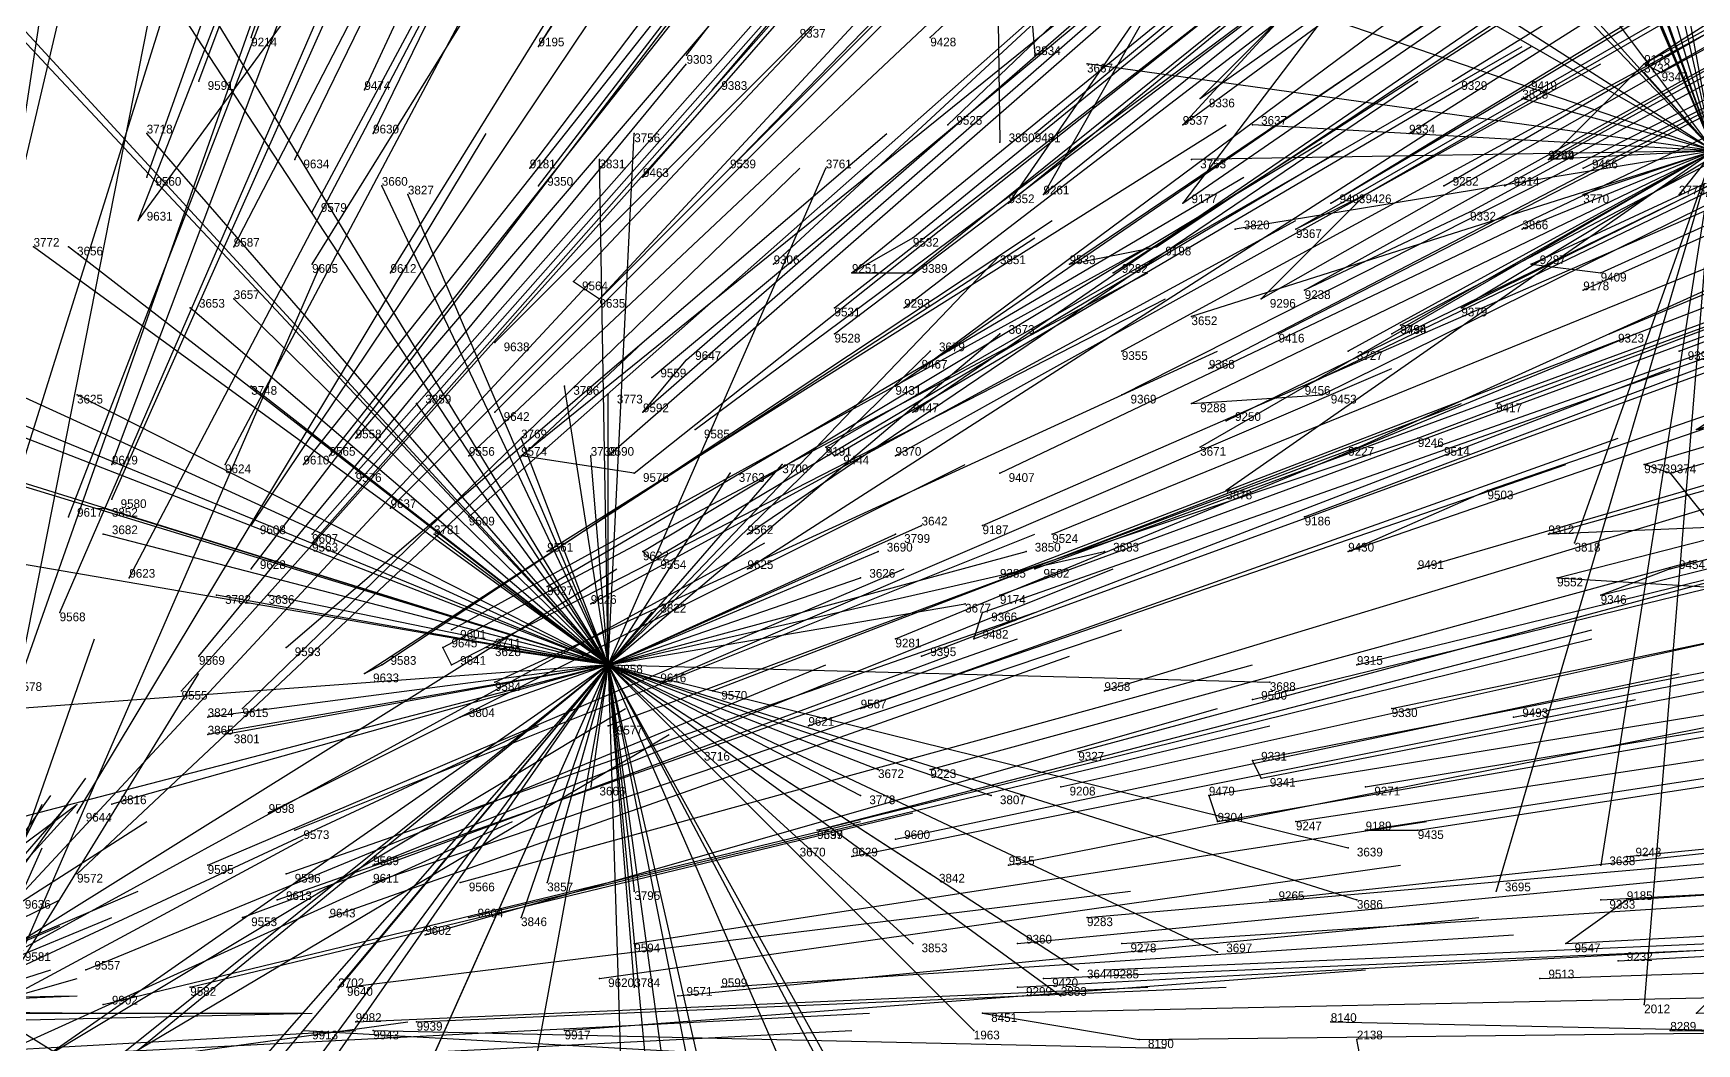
# Model space of a CAD drawing. Extents: x -0.5 to 0.59, y -0.5 to 0.59.
# Drawn here: x 0.017 to 0.208, y -0.0005 to 0.1155 of the extents above; entities that cross this region are included whole.
import ezdxf

# ---------------------------------------------------------------- set-up
doc = ezdxf.new("R2010")
doc.units = 0
for name, color, linetype in [('Facilities', 3, 'CONTINUOUS'), ('Facilities_lines', 3, 'CONTINUOUS'), ('Normals', 1, 'CONTINUOUS'), ('Source_points', 5, 'CONTINUOUS'), ('Text', 3, 'CONTINUOUS')]:
    doc.layers.add(name, color=color, linetype=linetype)

msp = doc.modelspace()

# ---------------------------------------------------------------- linework, layer by layer
at = {"layer": 'Facilities', "color": 3}
for p in [(0.042, 0.115, -0.305), (0.12, 0.115, -0.415), (0.075, 0.114, -0.342), (0.092, 0.113, -0.363), (0.202, 0.112, -0.578), (0.036, 0.11, -0.289), (0.055, 0.109, -0.306), (0.095, 0.109, -0.363), (0.18, 0.11, -0.528), (0.056, 0.104, -0.296), (0.122, 0.105, -0.404), (0.132, 0.104, -0.419), (0.175, 0.104, -0.509), (0.047, 0.101, -0.278), (0.074, 0.1, -0.311), (0.097, 0.1, -0.348), (0.195, 0.1, -0.549), (0.03, 0.099, -0.259), (0.075, 0.098, -0.309), (0.087, 0.099, -0.33), (0.179, 0.098, -0.51), (0.186, 0.098, -0.526), (0.166, 0.096, -0.48), (0.17, 0.097, -0.488), (0.029, 0.094, -0.246), (0.049, 0.095, -0.268), (0.182, 0.095, -0.512), (0.04, 0.091, -0.249), (0.049, 0.089, -0.253), (0.058, 0.088, -0.264), (0.102, 0.089, -0.338), (0.111, 0.088, -0.354), (0.136, 0.089, -0.406), (0.141, 0.088, -0.417), (0.189, 0.089, -0.523), (0.079, 0.087, -0.294), (0.195, 0.086, -0.533), (0.109, 0.084, -0.343), (0.117, 0.084, -0.36), (0.181, 0.084, -0.498), (0.109, 0.081, -0.338), (0.16, 0.081, -0.448), (0.174, 0.082, -0.48), (0.198, 0.081, -0.535), (0.07, 0.08, -0.265), (0.142, 0.079, -0.405), (0.206, 0.079, -0.552), (0.119, 0.077, -0.354), (0.152, 0.077, -0.426), (0.088, 0.076, -0.291), (0.116, 0.075, -0.344), (0.163, 0.075, -0.447), (0.142, 0.074, -0.4), (0.15, 0.073, -0.417), (0.185, 0.073, -0.497), (0.07, 0.072, -0.251), (0.087, 0.072, -0.282), (0.118, 0.072, -0.346), (0.154, 0.071, -0.424), (0.054, 0.069, -0.22), (0.093, 0.07, -0.291), (0.208, 0.07, -0.55), (0.051, 0.067, -0.21), (0.067, 0.067, -0.237), (0.083, 0.067, -0.266), (0.109, 0.067, -0.32), (0.116, 0.067, -0.334), (0.167, 0.067, -0.451), (0.178, 0.068, -0.477), (0.026, 0.066, -0.177), (0.039, 0.066, -0.19), (0.048, 0.066, -0.204), (0.054, 0.065, -0.211), (0.086, 0.065, -0.27), (0.128, 0.065, -0.359), (0.205, 0.065, -0.537), (0.026, 0.062, -0.168), (0.021, 0.06, -0.16), (0.058, 0.061, -0.21), (0.067, 0.06, -0.224), (0.163, 0.06, -0.433), (0.042, 0.059, -0.181), (0.049, 0.058, -0.189), (0.099, 0.058, -0.286), (0.126, 0.059, -0.346), (0.134, 0.058, -0.364), (0.049, 0.057, -0.186), (0.076, 0.056, -0.236), (0.168, 0.056, -0.442), (0.042, 0.054, -0.172), (0.088, 0.055, -0.26), (0.099, 0.054, -0.282), (0.132, 0.054, -0.356), (0.176, 0.054, -0.461), (0.205, 0.054, -0.531), (0.028, 0.053, -0.15), (0.076, 0.052, -0.23), (0.128, 0.053, -0.346), (0.192, 0.053, -0.498), (0.081, 0.05, -0.238), (0.128, 0.051, -0.343), (0.02, 0.049, -0.132), (0.065, 0.047, -0.2), (0.116, 0.046, -0.311), (0.125, 0.046, -0.334), (0.036, 0.044, -0.141), (0.046, 0.045, -0.161), (0.119, 0.044, -0.318), (0.065, 0.043, -0.196), (0.083, 0.043, -1.25), (0.169, 0.043, -0.436), (0.055, 0.042, -0.173), (0.07, 0.041, -0.202), (0.089, 0.041, -0.245), (0.034, 0.04, -0.13), (0.095, 0.04, -0.258), (0.14, 0.04, -0.363), (0.157, 0.039, -0.405), (0.041, 0.038, -0.139), (0.112, 0.038, -0.295), (0.173, 0.038, -0.443), (0.187, 0.037, -0.477), (0.083, 0.036, -0.226), (0.106, 0.036, -0.28), (0.137, 0.033, -0.351), (0.12, 0.031, -0.309), (0.135, 0.029, -0.345), (0.158, 0.03, -0.403), (0.17, 0.029, -0.431), (0.152, 0.028, -0.386), (0.022, 0.026, -0.085), (0.044, 0.026, -0.127), (0.162, 0.025, -0.408), (0.047, 0.024, -0.132), (0.107, 0.024, -0.273), (0.107, 0.024, -0.274), (0.116, 0.023, -0.296), (0.17, 0.024, -0.428), (0.037, 0.02, -0.105), (0.056, 0.02, -0.148), (0.111, 0.021, -0.282), (0.129, 0.02, -0.326), (0.2, 0.021, -0.503), (0.022, 0.019, -0.072), (0.046, 0.019, -0.125), (0.056, 0.018, -0.146), (0.066, 0.018, -0.171), (0.045, 0.016, -0.12), (0.159, 0.016, -0.4), (0.197, 0.016, -0.495), (0.041, 0.014, -0.109), (0.051, 0.014, -0.131), (0.067, 0.014, -0.172), (0.138, 0.014, -0.347), (0.062, 0.012, -0.158), (0.086, 0.011, -0.217), (0.13, 0.011, -0.326), (0.142, 0.011, -0.357), (0.193, 0.011, -0.483), (0.023, 0.008, -0.061), (0.14, 0.008, -0.351), (0.199, 0.009, -0.499), (0.035, 0.006, -0.088), (0.053, 0.006, -0.133), (0.082, 0.007, -0.206), (0.096, 0.006, -0.239), (0.13, 0.006, -0.326), (0.133, 0.007, -0.334), (0.19, 0.007, -0.476), (0.025, 0.004, -0.064), (0.091, 0.005, -0.228), (0.054, 0.002, -0.134), (0.061, 0.002, -0.152), (0.126, 0.003, -0.316), (0.166, 0.002, -0.414), (0.208, 0.003, -0.521), (0.048, 0.001, -0.121), (0.056, 0.001, -0.139), (0.078, 0.001, -0.194), (0.205, 0.001, -0.512)]:
    msp.add_point(p, dxfattribs=at)
at = {"layer": 'Facilities_lines', "color": 3}
for p, q in [((0.127, 0.176, -1.25), (0.132, 0.113, -1.25)), ((0.127, 0.176, -1.25), (0.128, 0.103, -1.25)), ((0.21, 0.102, -1.25), (0.189, 0.161, -1.25)), ((0.21, 0.102, -1.25), (0.195, 0.153, -1.25)), ((0.21, 0.102, -1.25), (0.192, 0.151, -1.25)), ((0.21, 0.102, -1.25), (0.199, 0.15, -1.25)), ((0.21, 0.102, -1.25), (0.166, 0.148, -1.25)), ((0.21, 0.102, -1.25), (0.173, 0.143, -1.25)), ((0.21, 0.102, -1.25), (0.18, 0.142, -1.25)), ((0.21, 0.102, -1.25), (0.193, 0.143, -1.25)), ((0.075, 0.114, -0.342), (0.092, 0.141, -0.421)), ((0.21, 0.102, -1.25), (0.194, 0.14, -1.25)), ((0.21, 0.102, -1.25), (0.195, 0.137, -1.25)), ((0.202, 0.112, -0.578), (0.241, 0.137, -0.692)), ((0.083, 0.043, -1.25), (0.027, 0.135, -1.25)), ((0.083, 0.043, -1.25), (0.024, 0.133, -1.25)), ((0.149, 0.125, -0.485), (0.129, 0.096, -0.402)), ((0.149, 0.125, -0.485), (0.133, 0.097, -0.411)), ((0.21, 0.102, -1.25), (0.17, 0.125, -1.25)), ((0.029, 0.094, -0.246), (0.051, 0.124, -0.337)), ((0.21, 0.102, -1.25), (0.146, 0.124, -1.25)), ((0.21, 0.102, -1.25), (0.206, 0.124, -1.25)), ((0.083, 0.043, -1.25), (0.009, 0.122, -1.25)), ((0.168, 0.121, -0.519), (0.149, 0.096, -0.444)), ((0.083, 0.043, -1.25), (0.013, 0.119, -1.25)), ((0.161, 0.118, -0.499), (0.149, 0.105, -0.456)), ((0.161, 0.118, -0.499), (0.151, 0.108, -0.465)), ((0.21, 0.102, -1.25), (0.185, 0.118, -1.25)), ((0.21, 0.102, -1.25), (0.138, 0.112, -1.25)), ((0.202, 0.112, -0.578), (0.191, 0.101, -0.54)), ((0.202, 0.112, -0.578), (0.204, 0.111, -0.58)), ((0.21, 0.102, -1.25), (0.202, 0.111, -1.25)), ((0.166, 0.096, -0.48), (0.188, 0.109, -0.544)), ((0.21, 0.102, -1.25), (0.188, 0.108, -1.25)), ((0.083, 0.043, -1.25), (0.03, 0.104, -1.25)), ((0.083, 0.043, -1.25), (0.086, 0.104, -1.25)), ((0.21, 0.102, -1.25), (0.157, 0.105, -1.25)), ((0.181, 0.084, -0.498), (0.216, 0.105, -0.602)), ((0.21, 0.102, -1.25), (0.15, 0.083, -1.25)), ((0.21, 0.102, -1.25), (0.15, 0.101, -1.25)), ((0.21, 0.102, -1.25), (0.151, 0.068, -1.25)), ((0.21, 0.102, -1.25), (0.154, 0.063, -1.25)), ((0.21, 0.102, -1.25), (0.155, 0.093, -1.25)), ((0.21, 0.102, -1.25), (0.168, 0.079, -1.25)), ((0.21, 0.102, -1.25), (0.173, 0.081, -1.25)), ((0.21, 0.102, -1.25), (0.185, 0.017, -1.25)), ((0.21, 0.102, -1.25), (0.188, 0.093, -1.25)), ((0.21, 0.102, -1.25), (0.191, 0.101, -1.25)), ((0.21, 0.102, -1.25), (0.194, 0.057, -1.25)), ((0.21, 0.102, -1.25), (0.195, 0.097, -1.25)), ((0.21, 0.102, -1.25), (0.197, 0.02, -1.25)), ((0.21, 0.102, -1.25), (0.202, 0.004, -1.25)), ((0.21, 0.102, -1.25), (0.206, 0.097, -1.25)), ((0.083, 0.043, -1.25), (0.082, 0.101, -1.25)), ((0.083, 0.043, -1.25), (0.108, 0.1, -1.25)), ((0.083, 0.043, -1.25), (0.057, 0.098, -1.25)), ((0.083, 0.043, -1.25), (0.06, 0.097, -1.25)), ((0.17, 0.097, -0.488), (0.158, 0.085, -0.449)), ((0.17, 0.097, -0.488), (0.162, 0.093, -0.466)), ((0.182, 0.095, -0.512), (0.163, 0.086, -0.461)), ((0.111, 0.088, -0.354), (0.118, 0.092, -0.373)), ((0.083, 0.043, -1.25), (0.017, 0.091, -1.25)), ((0.083, 0.043, -1.25), (0.021, 0.091, -1.25)), ((0.083, 0.043, -1.25), (0.128, 0.09, -1.25)), ((0.136, 0.089, -0.406), (0.146, 0.091, -0.43)), ((0.111, 0.088, -0.354), (0.118, 0.088, -0.369)), ((0.189, 0.089, -0.523), (0.197, 0.088, -0.539)), ((0.083, 0.043, -1.25), (-0.011, 0.086, -1.25)), ((0.079, 0.087, -0.294), (0.082, 0.085, -0.294)), ((0.083, 0.043, -1.25), (0.04, 0.085, -1.25)), ((0.083, 0.043, -1.25), (0.035, 0.084, -1.25)), ((0.083, 0.043, -1.25), (0.128, 0.081, -1.25)), ((0.083, 0.043, -1.25), (0.12, 0.079, -1.25)), ((0.083, 0.043, -1.25), (-0.007, 0.078, -1.25)), ((0.083, 0.043, -1.25), (0, 0.077, -1.25)), ((0.087, 0.072, -0.282), (0.092, 0.078, -0.302)), ((0.083, 0.043, -1.25), (0.042, 0.075, -1.25)), ((0.083, 0.043, -1.25), (0.078, 0.075, -1.25)), ((0.208, 0.07, -0.55), (0.257, 0.076, -0.671)), ((0.083, 0.043, -1.25), (0.022, 0.074, -1.25)), ((0.083, 0.043, -1.25), (0.061, 0.073, -1.25)), ((0.083, 0.043, -1.25), (0.083, 0.074, -1.25)), ((0.15, 0.073, -0.417), (0.165, 0.074, -0.453)), ((0.208, 0.07, -0.55), (0.214, 0.074, -0.567)), ((0.083, 0.043, -1.25), (-0.007, 0.071, -1.25)), ((0.083, 0.043, -1.25), (0.073, 0.069, -1.25)), ((0.128, 0.053, -0.346), (0.176, 0.069, -0.472)), ((0.083, 0.043, -1.25), (0.001, 0.068, -1.25)), ((0.086, 0.065, -0.27), (0.073, 0.067, -0.248)), ((0.083, 0.043, -1.25), (0.081, 0.067, -1.25)), ((0.109, 0.067, -0.32), (0.108, 0.068, -0.318)), ((0.083, 0.043, -1.25), (0.103, 0.066, -1.25)), ((0.083, 0.043, -1.25), (0.097, 0.065, -1.25)), ((0.205, 0.065, -0.537), (0.202, 0.066, -0.531)), ((0.205, 0.065, -0.537), (0.209, 0.06, -0.545)), ((0.168, 0.056, -0.442), (0.184, 0.063, -0.485)), ((0.083, 0.043, -1.25), (0.025, 0.061, -1.25)), ((0.083, 0.043, -1.25), (0.025, 0.058, -1.25)), ((0.083, 0.043, -1.25), (0.063, 0.058, -1.25)), ((0.083, 0.043, -1.25), (0.119, 0.059, -1.25)), ((0.083, 0.043, -1.25), (0.116, 0.058, -1.25)), ((0.215, 0.059, -0.557), (0.191, 0.058, -0.498)), ((0.083, 0.043, -1.25), (0.114, 0.056, -1.25)), ((0.083, 0.043, -1.25), (0.131, 0.056, -1.25)), ((0.083, 0.043, -1.25), (0.14, 0.056, -1.25)), ((0.088, 0.055, -0.26), (0.087, 0.056, -0.258)), ((0.083, 0.043, -1.25), (0.013, 0.055, -1.25)), ((0.205, 0.054, -0.531), (0.197, 0.051, -0.507)), ((0.083, 0.043, -1.25), (0.112, 0.053, -1.25)), ((0.192, 0.053, -0.498), (0.225, 0.051, -0.577)), ((0.083, 0.043, -1.25), (0.038, 0.051, -1.25)), ((0.083, 0.043, -1.25), (0.044, 0.051, -1.25)), ((0.083, 0.043, -1.25), (0.124, 0.05, -1.25)), ((0.083, 0.043, -1.25), (0.088, 0.049, -1.25)), ((0.125, 0.046, -0.334), (0.126, 0.049, -0.338)), ((0.065, 0.043, -0.196), (0.064, 0.045, -0.196)), ((0.083, 0.043, -1.25), (0.069, 0.045, -1.25)), ((0.083, 0.043, -1.25), (0.07, 0.045, -1.25)), ((0.083, 0.043, -1.25), (0.002, 0.037, -1.25)), ((0.083, 0.043, -1.25), (0.004, -0.012, -1.25)), ((0.083, 0.043, -1.25), (0.006, 0.023, -1.25)), ((0.083, 0.043, -1.25), (0.011, -0.039, -1.25)), ((0.083, 0.043, -1.25), (0.011, -0.016, -1.25)), ((0.083, 0.043, -1.25), (0.013, -0.013, -1.25)), ((0.083, 0.043, -1.25), (0.021, -0.041, -1.25)), ((0.083, 0.043, -1.25), (0.022, -0.03, -1.25)), ((0.083, 0.043, -1.25), (0.026, 0.027, -1.25)), ((0.083, 0.043, -1.25), (0.037, -0.023, -1.25)), ((0.083, 0.043, -1.25), (0.037, 0.037, -1.25)), ((0.083, 0.043, -1.25), (0.037, 0.035, -1.25)), ((0.083, 0.043, -1.25), (0.039, 0.035, -1.25)), ((0.083, 0.043, -1.25), (0.052, 0.006, -1.25)), ((0.083, 0.043, -1.25), (0.053, -0.024, -1.25)), ((0.055, 0.042, -0.173), (0.057, 0.043, -0.179)), ((0.083, 0.043, -1.25), (0.062, -0.004, -1.25)), ((0.083, 0.043, -1.25), (0.066, 0.037, -1.25)), ((0.083, 0.043, -1.25), (0.07, -0.028, -1.25)), ((0.083, 0.043, -1.25), (0.073, 0.014, -1.25)), ((0.083, 0.043, -1.25), (0.076, 0.018, -1.25)), ((0.083, 0.043, -1.25), (0.081, 0.029, -1.25)), ((0.083, 0.043, -1.25), (0.101, -0.036, -1.25)), ((0.083, 0.043, -1.25), (0.113, -0.026, -1.25)), ((0.083, 0.043, -1.25), (0.118, -0.02, -1.25)), ((0.083, 0.043, -1.25), (0.093, -0.03, -1.25)), ((0.083, 0.043, -1.25), (0.085, -0.02, -1.25)), ((0.083, 0.043, -1.25), (0.092, -0.053, -1.25)), ((0.083, 0.043, -1.25), (0.125, 0.001, -1.25)), ((0.083, 0.043, -1.25), (0.109, -0.006, -1.25)), ((0.083, 0.043, -1.25), (0.093, -0.007, -1.25)), ((0.083, 0.043, -1.25), (0.105, 0.021, -1.25)), ((0.083, 0.043, -1.25), (0.114, 0.031, -1.25)), ((0.083, 0.043, -1.25), (0.093, 0.033, -1.25)), ((0.083, 0.043, -1.25), (0.112, 0.028, -1.25)), ((0.083, 0.043, -1.25), (0.086, 0.006, -1.25)), ((0.083, 0.043, -1.25), (0.086, 0.017, -1.25)), ((0.083, 0.043, -1.25), (0.137, 0.008, -1.25)), ((0.083, 0.043, -1.25), (0.127, 0.028, -1.25)), ((0.083, 0.043, -1.25), (0.12, 0.019, -1.25)), ((0.083, 0.043, -1.25), (0.118, 0.011, -1.25)), ((0.083, 0.043, -1.25), (0.169, 0.016, -1.25)), ((0.083, 0.043, -1.25), (0.153, 0.01, -1.25)), ((0.083, 0.043, -1.25), (0.168, 0.022, -1.25)), ((0.083, 0.043, -1.25), (0.159, 0.041, -1.25)), ((0.083, 0.043, -1.25), (0.135, 0.005, -1.25)), ((0.158, 0.03, -0.403), (0.157, 0.032, -0.401)), ((0.152, 0.028, -0.386), (0.153, 0.025, -0.388)), ((0.17, 0.024, -0.428), (0.176, 0.024, -0.443)), ((0.193, 0.011, -0.483), (0.2, 0.016, -0.5)), ((0.208, 0.003, -0.521), (0.21, 0.005, -0.526)), ((0.126, 0.003, -0.316), (0.144, 0, -0.36)), ((0.184, -0.079, -1.25), (0.169, 0, -1.25))]:
    msp.add_line(p, q, dxfattribs=at)
at = {"layer": 'Normals', "color": 1}
for p, q in [((0.042, 0.115, -0.305), (0.071, 0.201, -0.265)), ((0.036, 0.11, -0.289), (0.068, 0.196, -0.249)), ((0.055, 0.109, -0.306), (0.094, 0.193, -0.267)), ((0.075, 0.114, -0.342), (0.126, 0.192, -0.305)), ((0.03, 0.099, -0.259), (0.061, 0.186, -0.219)), ((0.056, 0.104, -0.296), (0.096, 0.186, -0.256)), ((0.092, 0.113, -0.363), (0.148, 0.186, -0.325)), ((0.047, 0.101, -0.278), (0.087, 0.183, -0.238)), ((0.029, 0.094, -0.246), (0.063, 0.181, -0.21)), ((0.095, 0.109, -0.363), (0.155, 0.18, -0.324)), ((0.12, 0.115, -0.415), (0.187, 0.178, -0.376)), ((0.013, 0.088, -0.223), (0.034, 0.177, -0.182)), ((0.049, 0.095, -0.268), (0.093, 0.177, -0.231)), ((0.04, 0.091, -0.249), (0.083, 0.174, -0.212)), ((0.074, 0.1, -0.311), (0.13, 0.174, -0.274)), ((0.075, 0.098, -0.309), (0.132, 0.172, -0.273)), ((0.087, 0.099, -0.33), (0.148, 0.169, -0.292)), ((0.122, 0.105, -0.404), (0.189, 0.169, -0.366)), ((0.049, 0.089, -0.253), (0.098, 0.168, -0.217)), ((0.058, 0.088, -0.264), (0.107, 0.167, -0.226)), ((0.011, 0.073, -0.184), (0.025, 0.165, -0.148)), ((0.097, 0.1, -0.348), (0.161, 0.166, -0.309)), ((0.132, 0.104, -0.419), (0.203, 0.163, -0.382)), ((0.151, 0.108, -0.465), (0.227, 0.162, -0.427)), ((0.149, 0.105, -0.456), (0.224, 0.16, -0.419)), ((0.18, 0.11, -0.528), (0.259, 0.159, -0.491)), ((0.188, 0.109, -0.544), (0.268, 0.157, -0.508)), ((0.202, 0.112, -0.578), (0.283, 0.157, -0.54)), ((0.079, 0.087, -0.294), (0.143, 0.155, -0.258)), ((0.129, 0.096, -0.402), (0.201, 0.155, -0.365)), ((0.133, 0.097, -0.411), (0.205, 0.155, -0.374)), ((0.204, 0.111, -0.58), (0.285, 0.155, -0.542)), ((0.082, 0.085, -0.294), (0.145, 0.153, -0.258)), ((0.175, 0.104, -0.509), (0.254, 0.154, -0.474)), ((0.026, 0.066, -0.177), (0.058, 0.151, -0.136)), ((0.102, 0.089, -0.338), (0.17, 0.152, -0.301)), ((0.118, 0.092, -0.373), (0.189, 0.15, -0.334)), ((0.149, 0.096, -0.444), (0.226, 0.149, -0.408)), ((0.039, 0.066, -0.19), (0.082, 0.147, -0.151)), ((0.07, 0.08, -0.265), (0.136, 0.146, -0.229)), ((0.111, 0.088, -0.354), (0.182, 0.146, -0.315)), ((0.118, 0.088, -0.369), (0.19, 0.146, -0.33)), ((0.191, 0.101, -0.54), (0.272, 0.147, -0.503)), ((0.021, 0.06, -0.16), (0.054, 0.145, -0.118)), ((0.026, 0.062, -0.168), (0.063, 0.145, -0.126)), ((0.166, 0.096, -0.48), (0.245, 0.144, -0.442)), ((0.179, 0.098, -0.51), (0.26, 0.145, -0.474)), ((0.146, 0.091, -0.43), (0.223, 0.142, -0.393)), ((0.17, 0.097, -0.488), (0.25, 0.143, -0.451)), ((0.186, 0.098, -0.526), (0.268, 0.143, -0.49)), ((0.195, 0.1, -0.549), (0.279, 0.142, -0.513)), ((0.109, 0.084, -0.343), (0.182, 0.141, -0.307)), ((0.117, 0.084, -0.36), (0.19, 0.14, -0.321)), ((0.136, 0.089, -0.406), (0.213, 0.141, -0.368)), ((0.048, 0.066, -0.204), (0.105, 0.138, -0.165)), ((0.051, 0.067, -0.21), (0.108, 0.139, -0.171)), ((0.054, 0.069, -0.22), (0.114, 0.139, -0.181)), ((0.07, 0.072, -0.251), (0.136, 0.138, -0.215)), ((0.092, 0.078, -0.302), (0.162, 0.139, -0.265)), ((0.141, 0.088, -0.417), (0.22, 0.139, -0.38)), ((0.162, 0.093, -0.466), (0.242, 0.139, -0.428)), ((0.182, 0.095, -0.512), (0.263, 0.139, -0.475)), ((0.011, 0.051, -0.131), (0.038, 0.137, -0.087)), ((0.109, 0.081, -0.338), (0.183, 0.137, -0.303)), ((0.042, 0.059, -0.181), (0.093, 0.135, -0.142)), ((0.054, 0.065, -0.211), (0.115, 0.134, -0.172)), ((0.088, 0.076, -0.291), (0.159, 0.135, -0.253)), ((0.02, 0.049, -0.132), (0.056, 0.132, -0.089)), ((0.087, 0.072, -0.282), (0.157, 0.133, -0.245)), ((0.119, 0.077, -0.354), (0.193, 0.132, -0.315)), ((0.028, 0.053, -0.15), (0.069, 0.131, -0.103)), ((0.067, 0.067, -0.237), (0.134, 0.13, -0.199)), ((0.158, 0.085, -0.449), (0.239, 0.131, -0.412)), ((0.163, 0.086, -0.461), (0.244, 0.131, -0.424)), ((0.083, 0.067, -0.266), (0.154, 0.129, -0.232)), ((0.015, 0.04, -0.107), (0.046, 0.128, -0.071)), ((0.049, 0.058, -0.189), (0.11, 0.127, -0.151)), ((0.116, 0.075, -0.344), (0.192, 0.127, -0.308)), ((0.189, 0.089, -0.523), (0.273, 0.128, -0.486)), ((0.042, 0.054, -0.172), (0.097, 0.126, -0.129)), ((0.049, 0.057, -0.186), (0.11, 0.126, -0.149)), ((0.058, 0.061, -0.21), (0.123, 0.126, -0.171)), ((0.073, 0.067, -0.248), (0.146, 0.126, -0.212)), ((0.093, 0.07, -0.291), (0.167, 0.125, -0.253)), ((0.174, 0.082, -0.48), (0.256, 0.125, -0.443)), ((0.181, 0.084, -0.498), (0.264, 0.125, -0.461)), ((0.197, 0.088, -0.539), (0.281, 0.126, -0.502)), ((0.086, 0.065, -0.27), (0.159, 0.123, -0.233)), ((0.118, 0.072, -0.346), (0.194, 0.124, -0.308)), ((0.142, 0.079, -0.405), (0.223, 0.123, -0.368)), ((0.16, 0.081, -0.448), (0.242, 0.123, -0.41)), ((0.195, 0.086, -0.533), (0.28, 0.124, -0.496)), ((0.013, 0.03, -0.083), (0.031, 0.121, -0.043)), ((0.067, 0.06, -0.224), (0.136, 0.121, -0.186)), ((0.152, 0.077, -0.426), (0.233, 0.119, -0.386)), ((0.198, 0.081, -0.535), (0.284, 0.117, -0.498)), ((0.142, 0.074, -0.4), (0.225, 0.116, -0.364)), ((0.163, 0.075, -0.447), (0.246, 0.115, -0.408)), ((0.165, 0.074, -0.453), (0.248, 0.115, -0.414)), ((0.108, 0.068, -0.318), (0.188, 0.114, -0.28)), ((0.109, 0.067, -0.32), (0.189, 0.114, -0.282)), ((0.132, 0.113, -1.25), (0.132, 0.113, -1.15)), ((0.15, 0.073, -0.417), (0.233, 0.113, -0.379)), ((0.036, 0.044, -0.141), (0.092, 0.112, -0.095)), ((0.116, 0.067, -0.334), (0.197, 0.112, -0.297)), ((0.138, 0.112, -1.25), (0.138, 0.112, -1.15)), ((0.154, 0.071, -0.424), (0.236, 0.111, -0.384)), ((0.202, 0.111, -1.25), (0.202, 0.111, -1.15)), ((0.206, 0.079, -0.552), (0.293, 0.112, -0.515)), ((0.099, 0.058, -0.286), (0.176, 0.11, -0.249)), ((0.034, 0.04, -0.13), (0.094, 0.107, -0.087)), ((0.188, 0.108, -1.25), (0.188, 0.108, -1.15)), ((0.022, 0.026, -0.085), (0.069, 0.104, -0.044)), ((0.03, 0.104, -1.25), (0.03, 0.104, -1.15)), ((0.046, 0.045, -0.161), (0.115, 0.104, -0.119)), ((0.076, 0.056, -0.236), (0.154, 0.105, -0.198)), ((0.086, 0.104, -1.25), (0.086, 0.104, -1.15)), ((0.099, 0.054, -0.282), (0.177, 0.104, -0.245)), ((0.128, 0.065, -0.359), (0.212, 0.105, -0.322)), ((0.157, 0.105, -1.25), (0.157, 0.105, -1.15)), ((0.167, 0.067, -0.451), (0.251, 0.105, -0.412)), ((0.185, 0.073, -0.497), (0.272, 0.105, -0.459)), ((0.087, 0.056, -0.258), (0.165, 0.103, -0.218)), ((0.088, 0.055, -0.26), (0.167, 0.102, -0.22)), ((0.128, 0.103, -1.25), (0.128, 0.103, -1.15)), ((0.176, 0.069, -0.472), (0.263, 0.102, -0.435)), ((0.041, 0.038, -0.139), (0.105, 0.1, -0.094)), ((0.082, 0.101, -1.25), (0.082, 0.101, -1.15)), ((0.108, 0.1, -1.25), (0.108, 0.1, -1.15)), ((0.15, 0.101, -1.25), (0.15, 0.101, -1.15)), ((0.191, 0.101, -1.25), (0.191, 0.101, -1.15)), ((0.057, 0.098, -1.25), (0.057, 0.098, -1.15)), ((0.076, 0.052, -0.23), (0.156, 0.099, -0.192)), ((0.178, 0.068, -0.477), (0.266, 0.099, -0.44)), ((0.208, 0.07, -0.55), (0.297, 0.099, -0.512)), ((0.06, 0.097, -1.25), (0.06, 0.097, -1.15)), ((0.126, 0.059, -0.346), (0.211, 0.096, -0.31)), ((0.195, 0.097, -1.25), (0.195, 0.097, -1.15)), ((0.206, 0.097, -1.25), (0.206, 0.097, -1.15)), ((0.057, 0.043, -0.179), (0.134, 0.094, -0.14)), ((0.081, 0.05, -0.238), (0.162, 0.094, -0.199)), ((0.055, 0.042, -0.173), (0.132, 0.092, -0.134)), ((0.134, 0.058, -0.364), (0.22, 0.093, -0.328)), ((0.155, 0.093, -1.25), (0.155, 0.093, -1.15)), ((0.163, 0.06, -0.433), (0.248, 0.092, -0.393)), ((0.184, 0.063, -0.485), (0.271, 0.093, -0.448)), ((0.188, 0.093, -1.25), (0.188, 0.093, -1.15)), ((0.202, 0.066, -0.531), (0.29, 0.092, -0.493)), ((0.017, 0.091, -1.25), (0.017, 0.091, -1.15)), ((0.021, 0.091, -1.25), (0.021, 0.091, -1.15)), ((0.065, 0.047, -0.2), (0.145, 0.091, -0.16)), ((0.128, 0.09, -1.25), (0.128, 0.09, -1.15)), ((0.205, 0.065, -0.537), (0.294, 0.091, -0.5)), ((0.01, -0.003, -0.025), (0.05, 0.089, -0.022)), ((0.064, 0.045, -0.196), (0.145, 0.088, -0.156)), ((0.015, 0.016, -0.056), (0.081, 0.087, -0.029)), ((0.128, 0.053, -0.346), (0.214, 0.086, -0.309)), ((0.132, 0.054, -0.356), (0.219, 0.086, -0.319)), ((0.168, 0.056, -0.442), (0.255, 0.086, -0.404)), ((0.04, 0.085, -1.25), (0.04, 0.085, -1.15)), ((0.065, 0.043, -0.196), (0.147, 0.085, -0.156)), ((0.035, 0.084, -1.25), (0.035, 0.084, -1.15)), ((0.128, 0.051, -0.343), (0.215, 0.083, -0.306)), ((0.15, 0.083, -1.25), (0.15, 0.083, -1.15)), ((0.191, 0.058, -0.498), (0.28, 0.083, -0.461)), ((0.116, 0.046, -0.311), (0.201, 0.081, -0.273)), ((0.128, 0.081, -1.25), (0.128, 0.081, -1.15)), ((0.173, 0.081, -1.25), (0.173, 0.081, -1.15)), ((0.022, 0.019, -0.072), (0.087, 0.08, -0.027)), ((0.07, 0.041, -0.202), (0.153, 0.079, -0.162)), ((0.12, 0.079, -1.25), (0.12, 0.079, -1.15)), ((0.126, 0.049, -0.338), (0.214, 0.08, -0.302)), ((0.168, 0.079, -1.25), (0.168, 0.079, -1.15)), ((0.176, 0.054, -0.461), (0.265, 0.08, -0.424)), ((0.089, 0.041, -0.245), (0.173, 0.077, -0.204)), ((0.119, 0.044, -0.318), (0.205, 0.077, -0.279)), ((0.125, 0.046, -0.334), (0.213, 0.078, -0.299)), ((0.205, 0.054, -0.531), (0.295, 0.078, -0.493)), ((0.042, 0.075, -1.25), (0.042, 0.075, -1.15)), ((0.078, 0.075, -1.25), (0.078, 0.075, -1.15)), ((0.192, 0.053, -0.498), (0.282, 0.076, -0.46)), ((0.022, 0.074, -1.25), (0.022, 0.074, -1.15)), ((0.061, 0.073, -1.25), (0.061, 0.073, -1.15)), ((0.083, 0.074, -1.25), (0.083, 0.074, -1.15)), ((0.095, 0.04, -0.258), (0.181, 0.073, -0.218)), ((0.197, 0.051, -0.507), (0.286, 0.073, -0.469)), ((0.073, 0.069, -1.25), (0.073, 0.069, -1.15)), ((0.112, 0.038, -0.295), (0.199, 0.069, -0.256)), ((0.081, 0.067, -1.25), (0.081, 0.067, -1.15)), ((0.083, 0.036, -0.226), (0.169, 0.068, -0.186)), ((0.14, 0.04, -0.363), (0.229, 0.067, -0.326)), ((0.151, 0.068, -1.25), (0.151, 0.068, -1.15)), ((0.044, 0.026, -0.127), (0.124, 0.066, -0.084)), ((0.097, 0.065, -1.25), (0.097, 0.065, -1.15)), ((0.103, 0.066, -1.25), (0.103, 0.066, -1.15)), ((0.106, 0.036, -0.28), (0.193, 0.066, -0.24)), ((0.169, 0.043, -0.436), (0.259, 0.065, -0.398)), ((0.154, 0.063, -1.25), (0.154, 0.063, -1.15)), ((0.025, 0.061, -1.25), (0.025, 0.061, -1.15)), ((0.157, 0.039, -0.405), (0.247, 0.061, -0.368)), ((0.025, 0.058, -1.25), (0.025, 0.058, -1.15)), ((0.047, 0.024, -0.132), (0.132, 0.058, -0.092)), ((0.063, 0.058, -1.25), (0.063, 0.058, -1.15)), ((0.116, 0.058, -1.25), (0.116, 0.058, -1.15)), ((0.119, 0.059, -1.25), (0.119, 0.059, -1.15)), ((0.015, 0.01, -0.046), (0.101, 0.057, -0.026)), ((0.114, 0.056, -1.25), (0.114, 0.056, -1.15)), ((0.131, 0.056, -1.25), (0.131, 0.056, -1.15)), ((0.137, 0.033, -0.351), (0.226, 0.057, -0.314)), ((0.14, 0.056, -1.25), (0.14, 0.056, -1.15)), ((0.173, 0.038, -0.443), (0.264, 0.057, -0.406)), ((0.194, 0.057, -1.25), (0.194, 0.057, -1.15)), ((-0.001, 0.001, -0.002), (0.084, 0.054, 0.002)), ((0.037, 0.02, -0.105), (0.117, 0.054, -0.055)), ((0.056, 0.02, -0.148), (0.141, 0.054, -0.109)), ((0.12, 0.031, -0.309), (0.208, 0.055, -0.269)), ((0.187, 0.037, -0.477), (0.278, 0.055, -0.439)), ((0.112, 0.053, -1.25), (0.112, 0.053, -1.15)), ((0.038, 0.051, -1.25), (0.038, 0.051, -1.15)), ((0.044, 0.051, -1.25), (0.044, 0.051, -1.15)), ((0.124, 0.05, -1.25), (0.124, 0.05, -1.15)), ((0.157, 0.032, -0.401), (0.249, 0.05, -0.366)), ((0.046, 0.019, -0.125), (0.132, 0.049, -0.083)), ((0.088, 0.049, -1.25), (0.088, 0.049, -1.15)), ((0.135, 0.029, -0.345), (0.225, 0.049, -0.307)), ((0.158, 0.03, -0.403), (0.25, 0.048, -0.367)), ((-0.004, -0.034, -0.085), (0.024, 0.046, -0.139)), ((0.045, 0.016, -0.12), (0.13, 0.046, -0.077)), ((0.056, 0.018, -0.146), (0.142, 0.047, -0.104)), ((0.107, 0.024, -0.273), (0.196, 0.047, -0.234)), ((0.107, 0.024, -0.274), (0.196, 0.046, -0.235)), ((0.041, 0.014, -0.109), (0.122, 0.044, -0.058)), ((0.051, 0.014, -0.131), (0.136, 0.044, -0.088)), ((0.069, 0.045, -1.25), (0.069, 0.045, -1.15)), ((0.07, 0.045, -1.25), (0.07, 0.045, -1.15)), ((0.17, 0.029, -0.431), (0.261, 0.044, -0.393)), ((0.023, 0.008, -0.061), (0.108, 0.043, -0.021)), ((0.066, 0.018, -0.171), (0.157, 0.043, -0.137)), ((0.083, 0.043, -1.25), (0.083, 0.043, -1.15)), ((0.152, 0.028, -0.386), (0.244, 0.043, -0.35)), ((-0.049, 0.041, -0.159), (0.03, -0.008, -0.197)), ((-0.009, -0.031, -0.08), (0.036, 0.042, -0.131)), ((0.116, 0.023, -0.296), (0.206, 0.042, -0.255)), ((0.153, 0.025, -0.388), (0.245, 0.041, -0.351)), ((0.159, 0.041, -1.25), (0.159, 0.041, -1.15)), ((0.111, 0.021, -0.282), (0.201, 0.039, -0.243)), ((0.162, 0.025, -0.408), (0.254, 0.039, -0.373)), ((0, -0.013, -0.033), (0.085, 0.038, -0.043)), ((0.037, 0.037, -1.25), (0.037, 0.037, -1.15)), ((0.062, 0.012, -0.158), (0.153, 0.038, -0.124)), ((0.066, 0.037, -1.25), (0.066, 0.037, -1.15)), ((0.129, 0.02, -0.326), (0.22, 0.038, -0.289)), ((0.17, 0.024, -0.428), (0.261, 0.038, -0.39)), ((0.176, 0.024, -0.443), (0.267, 0.038, -0.405)), ((-0.011, -0.004, -0.03), (0.075, 0.036, -0.062)), ((0.004, -0.016, -0.041), (0.09, 0.035, -0.05)), ((0.037, 0.035, -1.25), (0.037, 0.035, -1.15)), ((0.039, 0.035, -1.25), (0.039, 0.035, -1.15)), ((0.067, 0.014, -0.172), (0.159, 0.036, -0.138)), ((0.093, 0.033, -1.25), (0.093, 0.033, -1.15)), ((0.114, 0.031, -1.25), (0.114, 0.031, -1.15)), ((-0.029, -0.043, -0.13), (0.023, 0.03, -0.175)), ((0.081, 0.029, -1.25), (0.081, 0.029, -1.15)), ((0.2, 0.021, -0.503), (0.292, 0.03, -0.465)), ((-0.049, -0.026, -0.139), (0.022, 0.027, -0.184)), ((-0.038, -0.039, -0.136), (0.022, 0.027, -0.182)), ((-0.037, -0.04, -0.136), (0.021, 0.027, -0.182)), ((-0.033, -0.045, -0.14), (0.019, 0.028, -0.185)), ((-0.022, -0.053, -0.145), (0.018, 0.027, -0.187)), ((0.026, 0.027, -1.25), (0.026, 0.027, -1.15)), ((0.112, 0.028, -1.25), (0.112, 0.028, -1.15)), ((0.127, 0.028, -1.25), (0.127, 0.028, -1.15)), ((-0.045, -0.023, -0.127), (0.03, 0.025, -0.172)), ((-0.014, -0.014, -0.05), (0.072, 0.025, -0.082)), ((0.025, 0.004, -0.064), (0.112, 0.025, -0.018)), ((0.035, 0.006, -0.088), (0.118, 0.026, -0.037)), ((0.086, 0.011, -0.217), (0.177, 0.025, -0.178)), ((0.159, 0.016, -0.4), (0.252, 0.026, -0.364)), ((-0.03, -0.019, -0.089), (0.048, 0.023, -0.134)), ((-0.019, -0.061, -0.159), (0.018, 0.022, -0.201)), ((0.138, 0.014, -0.347), (0.23, 0.022, -0.308)), ((0.168, 0.022, -1.25), (0.168, 0.022, -1.15)), ((0.2, 0.016, -0.5), (0.292, 0.022, -0.463)), ((0.082, 0.007, -0.206), (0.174, 0.02, -0.168)), ((0.105, 0.021, -1.25), (0.105, 0.021, -1.15)), ((0.13, 0.011, -0.326), (0.223, 0.02, -0.29)), ((0.197, 0.016, -0.495), (0.29, 0.021, -0.459)), ((0.197, 0.02, -1.25), (0.197, 0.02, -1.15)), ((0.076, 0.018, -1.25), (0.076, 0.018, -1.15)), ((0.12, 0.019, -1.25), (0.12, 0.019, -1.15)), ((-0.062, -0.024, -0.167), (0.02, 0.016, -0.208)), ((-0.051, -0.017, -0.134), (0.029, 0.017, -0.184)), ((0.053, 0.006, -0.133), (0.143, 0.017, -0.091)), ((0.086, 0.017, -1.25), (0.086, 0.017, -1.15)), ((0.142, 0.011, -0.357), (0.234, 0.017, -0.317)), ((0.169, 0.016, -1.25), (0.169, 0.016, -1.15)), ((0.185, 0.017, -1.25), (0.185, 0.017, -1.15)), ((0.193, 0.011, -0.483), (0.286, 0.016, -0.446)), ((-0.056, -0.02, -0.148), (0.026, 0.014, -0.194)), ((0.073, 0.014, -1.25), (0.073, 0.014, -1.15)), ((0.091, 0.005, -0.228), (0.183, 0.014, -0.19)), ((0.199, 0.009, -0.499), (0.293, 0.014, -0.463)), ((-0.064, -0.023, -0.171), (0.02, 0.013, -0.212)), ((0.096, 0.006, -0.239), (0.187, 0.012, -0.2)), ((0.14, 0.008, -0.351), (0.232, 0.012, -0.312)), ((0.118, 0.011, -1.25), (0.118, 0.011, -1.15)), ((0.13, 0.006, -0.326), (0.223, 0.011, -0.288)), ((0.133, 0.007, -0.334), (0.226, 0.011, -0.296)), ((0.153, 0.01, -1.25), (0.153, 0.01, -1.15)), ((0.19, 0.007, -0.476), (0.283, 0.01, -0.438)), ((-0.069, -0.02, -0.18), (0.019, 0.008, -0.217)), ((0.078, 0.001, -0.194), (0.17, 0.008, -0.156)), ((0.137, 0.008, -1.25), (0.137, 0.008, -1.15)), ((-0.066, -0.018, -0.17), (0.022, 0.007, -0.211)), ((0.052, 0.006, -1.25), (0.052, 0.006, -1.15)), ((0.054, 0.002, -0.134), (0.145, 0.006, -0.093)), ((0.061, 0.002, -0.152), (0.154, 0.006, -0.115)), ((0.086, 0.006, -1.25), (0.086, 0.006, -1.15)), ((-0.07, 0.003, -0.174), (0.021, 0.005, -0.216)), ((-0.069, 0.001, -0.172), (0.022, 0.005, -0.214)), ((-0.067, 0.004, -0.168), (0.024, 0.003, -0.21)), ((0.126, 0.003, -0.316), (0.219, 0.005, -0.277)), ((0.135, 0.005, -1.25), (0.135, 0.005, -1.15)), ((0.202, 0.004, -1.25), (0.202, 0.004, -1.15)), ((0.208, 0.003, -0.521), (0.302, 0.004, -0.485)), ((-0.043, 0.003, -0.109), (0.048, 0.003, -0.149)), ((-0.039, 0.001, -0.098), (0.049, 0.003, -0.145)), ((-0.027, -0.01, -0.072), (0.06, 0.002, -0.12)), ((0.015, -0.002, -0.038), (0.113, 0.003, -0.02)), ((0.166, 0.002, -0.414), (0.259, 0, -0.378)), ((-0.036, -0.004, -0.09), (0.054, 0.001, -0.134)), ((0.013, -0.004, -0.035), (0.111, 0.001, -0.016)), ((0.048, 0.001, -0.121), (0.138, -0.004, -0.076)), ((0.056, 0.001, -0.139), (0.147, -0.001, -0.098)), ((0.125, 0.001, -1.25), (0.125, 0.001, -1.15)), ((0.144, 0, -0.36), (0.237, 0.001, -0.322)), ((0.169, 0, -1.25), (0.169, 0, -1.15)), ((0.205, 0.001, -0.512), (0.298, 0, -0.477))]:
    msp.add_line(p, q, dxfattribs=at)
at = {"layer": 'Source_points', "color": 5}
for p in [(0.132, 0.113, -1.25), (0.138, 0.112, -1.25), (0.202, 0.111, -1.25), (0.204, 0.111, -0.58), (0.188, 0.109, -0.544), (0.151, 0.108, -0.465), (0.188, 0.108, -1.25), (0.03, 0.104, -1.25), (0.086, 0.104, -1.25), (0.149, 0.105, -0.456), (0.157, 0.105, -1.25), (0.128, 0.103, -1.25), (0.082, 0.101, -1.25), (0.108, 0.1, -1.25), (0.15, 0.101, -1.25), (0.191, 0.101, -1.25), (0.191, 0.101, -0.54), (0.057, 0.098, -1.25), (0.06, 0.097, -1.25), (0.129, 0.096, -0.402), (0.133, 0.097, -0.411), (0.149, 0.096, -0.444), (0.195, 0.097, -1.25), (0.206, 0.097, -1.25), (0.118, 0.092, -0.373), (0.155, 0.093, -1.25), (0.162, 0.093, -0.466), (0.188, 0.093, -1.25), (0.017, 0.091, -1.25), (0.021, 0.091, -1.25), (0.128, 0.09, -1.25), (0.146, 0.091, -0.43), (0.118, 0.088, -0.369), (0.197, 0.088, -0.539), (0.163, 0.086, -0.461), (0.04, 0.085, -1.25), (0.082, 0.085, -0.294), (0.158, 0.085, -0.449), (0.035, 0.084, -1.25), (0.15, 0.083, -1.25), (0.128, 0.081, -1.25), (0.173, 0.081, -1.25), (0.12, 0.079, -1.25), (0.168, 0.079, -1.25), (0.092, 0.078, -0.302), (0.042, 0.075, -1.25), (0.078, 0.075, -1.25), (0.022, 0.074, -1.25), (0.061, 0.073, -1.25), (0.083, 0.074, -1.25), (0.165, 0.074, -0.453), (0.073, 0.069, -1.25), (0.176, 0.069, -0.472), (0.073, 0.067, -0.248), (0.081, 0.067, -1.25), (0.108, 0.068, -0.318), (0.151, 0.068, -1.25), (0.097, 0.065, -1.25), (0.103, 0.066, -1.25), (0.202, 0.066, -0.531), (0.154, 0.063, -1.25), (0.184, 0.063, -0.485), (0.025, 0.061, -1.25), (0.025, 0.058, -1.25), (0.063, 0.058, -1.25), (0.116, 0.058, -1.25), (0.119, 0.059, -1.25), (0.191, 0.058, -0.498), (0.087, 0.056, -0.258), (0.114, 0.056, -1.25), (0.131, 0.056, -1.25), (0.14, 0.056, -1.25), (0.194, 0.057, -1.25), (0.112, 0.053, -1.25), (0.038, 0.051, -1.25), (0.044, 0.051, -1.25), (0.124, 0.05, -1.25), (0.197, 0.051, -0.507), (0.088, 0.049, -1.25), (0.126, 0.049, -0.338), (0.064, 0.045, -0.196), (0.069, 0.045, -1.25), (0.07, 0.045, -1.25), (0.057, 0.043, -0.179), (0.159, 0.041, -1.25), (0.037, 0.037, -1.25), (0.066, 0.037, -1.25), (0.037, 0.035, -1.25), (0.039, 0.035, -1.25), (0.093, 0.033, -1.25), (0.114, 0.031, -1.25), (0.157, 0.032, -0.401), (0.081, 0.029, -1.25), (0.026, 0.027, -1.25), (0.112, 0.028, -1.25), (0.127, 0.028, -1.25), (0.153, 0.025, -0.388), (0.176, 0.024, -0.443), (0.168, 0.022, -1.25), (0.105, 0.021, -1.25), (0.197, 0.02, -1.25), (0.076, 0.018, -1.25), (0.12, 0.019, -1.25), (0.086, 0.017, -1.25), (0.169, 0.016, -1.25), (0.185, 0.017, -1.25), (0.2, 0.016, -0.5), (0.073, 0.014, -1.25), (0.118, 0.011, -1.25), (0.153, 0.01, -1.25), (0.137, 0.008, -1.25), (0.052, 0.006, -1.25), (0.086, 0.006, -1.25), (0.135, 0.005, -1.25), (0.202, 0.004, -1.25), (0.125, 0.001, -1.25), (0.144, 0, -0.36), (0.169, 0, -1.25)]:
    msp.add_point(p, dxfattribs=at)

# ---------------------------------------------------------------- texts
at = {"layer": 'Text', "color": 3}
for s, p in [('9214', (0.042, 0.114, -0.305)), ('9195', (0.075, 0.114, -0.342)), ('9337', (0.105, 0.115, -0.389)), ('9428', (0.12, 0.114, -0.415)), ('9303', (0.092, 0.112, -0.363)), ('3834', (0.132, 0.113, -1.25)), ('9176', (0.202, 0.112, -0.578)), ('3667', (0.138, 0.111, -1.25)), ('3732', (0.202, 0.111, -1.25)), ('9347', (0.204, 0.11, -0.58)), ('9591', (0.037, 0.109, -0.289)), ('9474', (0.055, 0.109, -0.306)), ('9383', (0.096, 0.109, -0.363)), ('9329', (0.181, 0.109, -0.528)), ('3828', (0.188, 0.108, -1.25)), ('9419', (0.189, 0.109, -0.544)), ('9336', (0.152, 0.107, -0.465)), ('9525', (0.123, 0.105, -0.404)), ('9537', (0.149, 0.105, -0.456)), ('3637', (0.158, 0.105, -1.25)), ('3718', (0.03, 0.104, -1.25)), ('9630', (0.056, 0.104, -0.296)), ('3756', (0.086, 0.103, -1.25)), ('3860', (0.129, 0.103, -1.25)), ('9481', (0.132, 0.103, -0.419)), ('9334', (0.175, 0.104, -0.509)), ('3739', (0.191, 0.101, -1.25)), ('9244', (0.191, 0.101, -0.54)), ('9634', (0.048, 0.1, -0.278)), ('9181', (0.074, 0.1, -0.311)), ('3831', (0.082, 0.1, -1.25)), ('9463', (0.087, 0.099, -0.33)), ('9539', (0.097, 0.1, -0.348)), ('3761', (0.108, 0.1, -1.25)), ('3753', (0.151, 0.1, -1.25)), ('9466', (0.196, 0.1, -0.549)), ('9560', (0.031, 0.098, -0.259)), ('3660', (0.057, 0.098, -1.25)), ('3827', (0.06, 0.097, -1.25)), ('9350', (0.076, 0.098, -0.309)), ('9261', (0.133, 0.097, -0.411)), ('9252', (0.18, 0.098, -0.51)), ('9314', (0.187, 0.098, -0.526)), ('3776', (0.206, 0.097, -1.25)), ('9579', (0.05, 0.095, -0.268)), ('9352', (0.129, 0.096, -0.402)), ('9177', (0.15, 0.096, -0.444)), ('9403', (0.167, 0.096, -0.48)), ('9426', (0.17, 0.096, -0.488)), ('3770', (0.195, 0.096, -1.25)), ('9631', (0.03, 0.094, -0.246)), ('3820', (0.156, 0.093, -1.25)), ('9332', (0.182, 0.094, -0.512)), ('3866', (0.188, 0.093, -1.25)), ('3772', (0.017, 0.091, -1.25)), ('9587', (0.04, 0.091, -0.249)), ('9532', (0.118, 0.091, -0.373)), ('9367', (0.162, 0.092, -0.466)), ('3656', (0.022, 0.09, -1.25)), ('9306', (0.102, 0.089, -0.338)), ('3851', (0.128, 0.089, -1.25)), ('9533', (0.136, 0.089, -0.406)), ('9198', (0.147, 0.09, -0.43)), ('9287', (0.19, 0.089, -0.523)), ('9605', (0.049, 0.088, -0.253)), ('9612', (0.058, 0.088, -0.264)), ('9251', (0.111, 0.088, -0.354)), ('9389', (0.119, 0.088, -0.369)), ('9282', (0.142, 0.088, -0.417)), ('9409', (0.197, 0.087, -0.539)), ('3657', (0.04, 0.085, -1.25)), ('9564', (0.08, 0.086, -0.294)), ('9238', (0.163, 0.085, -0.461)), ('9178', (0.195, 0.086, -0.533)), ('3653', (0.036, 0.084, -1.25)), ('9635', (0.082, 0.084, -0.294)), ('9293', (0.117, 0.084, -0.36)), ('9296', (0.159, 0.084, -0.449)), ('9531', (0.109, 0.083, -0.343)), ('3652', (0.15, 0.082, -1.25)), ('9379', (0.181, 0.083, -0.498)), ('9528', (0.109, 0.08, -0.338)), ('3673', (0.129, 0.081, -1.25)), ('9416', (0.16, 0.08, -0.448)), ('3796', (0.174, 0.081, -1.25)), ('9434', (0.174, 0.081, -0.48)), ('9323', (0.199, 0.08, -0.535)), ('9638', (0.071, 0.079, -0.265)), ('9647', (0.093, 0.078, -0.302)), ('3679', (0.121, 0.079, -1.25)), ('9355', (0.142, 0.078, -0.405)), ('3727', (0.169, 0.078, -1.25)), ('9394', (0.207, 0.078, -0.552)), ('9559', (0.089, 0.076, -0.291)), ('9467', (0.119, 0.077, -0.354)), ('9368', (0.152, 0.077, -0.426)), ('3748', (0.042, 0.074, -1.25)), ('3786', (0.079, 0.074, -1.25)), ('9431', (0.116, 0.074, -0.344)), ('9456', (0.163, 0.074, -0.447)), ('3625', (0.022, 0.073, -1.25)), ('3859', (0.062, 0.073, -1.25)), ('3773', (0.084, 0.073, -1.25)), ('9592', (0.087, 0.072, -0.282)), ('9447', (0.118, 0.072, -0.346)), ('9369', (0.143, 0.073, -0.4)), ('9288', (0.151, 0.072, -0.417)), ('9453', (0.166, 0.073, -0.453)), ('9417', (0.185, 0.072, -0.497)), ('9642', (0.071, 0.071, -0.251)), ('9250', (0.155, 0.071, -0.424)), ('9558', (0.054, 0.069, -0.22)), ('3769', (0.073, 0.069, -1.25)), ('9585', (0.094, 0.069, -0.291)), ('9246', (0.176, 0.068, -0.472)), ('9619', (0.026, 0.066, -0.177)), ('9610', (0.048, 0.066, -0.204)), ('9565', (0.051, 0.067, -0.21)), ('9556', (0.067, 0.067, -0.237)), ('9574', (0.073, 0.067, -0.248)), ('3738', (0.081, 0.067, -1.25)), ('9590', (0.083, 0.067, -0.266)), ('9191', (0.108, 0.067, -0.318)), ('9444', (0.11, 0.066, -0.32)), ('9370', (0.116, 0.067, -0.334)), ('3671', (0.151, 0.067, -1.25)), ('9227', (0.168, 0.067, -0.451)), ('9514', (0.179, 0.067, -0.477)), ('9624', (0.039, 0.065, -0.19)), ('9576', (0.054, 0.064, -0.211)), ('9575', (0.087, 0.064, -0.27)), ('3763', (0.098, 0.064, -1.25)), ('3700', (0.103, 0.065, -1.25)), ('9407', (0.129, 0.064, -0.359)), ('9373', (0.202, 0.065, -0.531)), ('9374', (0.205, 0.065, -0.537)), ('9580', (0.027, 0.061, -0.168)), ('9637', (0.058, 0.061, -0.21)), ('3878', (0.154, 0.062, -1.25)), ('9503', (0.184, 0.062, -0.485)), ('9617', (0.022, 0.06, -0.16)), ('3852', (0.026, 0.06, -1.25)), ('9609', (0.067, 0.059, -0.224)), ('3642', (0.119, 0.059, -1.25)), ('9186', (0.163, 0.059, -0.433)), ('3682', (0.026, 0.058, -1.25)), ('9608', (0.043, 0.058, -0.181)), ('9607', (0.049, 0.057, -0.189)), ('3781', (0.063, 0.058, -1.25)), ('9562', (0.099, 0.058, -0.286)), ('3799', (0.117, 0.057, -1.25)), ('9187', (0.126, 0.058, -0.346)), ('9524', (0.134, 0.057, -0.364)), ('9312', (0.191, 0.058, -0.498)), ('9563', (0.049, 0.056, -0.186)), ('9561', (0.076, 0.056, -0.236)), ('9622', (0.087, 0.055, -0.258)), ('3690', (0.115, 0.056, -1.25)), ('3850', (0.132, 0.056, -1.25)), ('3683', (0.141, 0.056, -1.25)), ('9430', (0.168, 0.056, -0.442)), ('3818', (0.194, 0.056, -1.25)), ('9623', (0.028, 0.053, -0.15)), ('9628', (0.043, 0.054, -0.172)), ('9554', (0.089, 0.054, -0.26)), ('9625', (0.099, 0.054, -0.282)), ('3626', (0.113, 0.053, -1.25)), ('9385', (0.128, 0.053, -0.346)), ('9502', (0.133, 0.053, -0.356)), ('9491', (0.176, 0.054, -0.461)), ('9454', (0.206, 0.054, -0.531)), ('9627', (0.076, 0.051, -0.23)), ('9552', (0.192, 0.052, -0.498)), ('3782', (0.039, 0.05, -1.25)), ('3636', (0.044, 0.05, -1.25)), ('9626', (0.081, 0.05, -0.238)), ('3822', (0.089, 0.049, -1.25)), ('3677', (0.124, 0.049, -1.25)), ('9174', (0.128, 0.05, -0.343)), ('9346', (0.197, 0.05, -0.507)), ('9568', (0.02, 0.048, -0.132)), ('9366', (0.127, 0.048, -0.338)), ('9645', (0.065, 0.045, -0.196)), ('9601', (0.066, 0.046, -0.2)), ('3711', (0.07, 0.045, -1.25)), ('9281', (0.116, 0.045, -0.311)), ('9482', (0.126, 0.046, -0.334)), ('9569', (0.036, 0.043, -0.141)), ('9593', (0.047, 0.044, -0.161)), ('9583', (0.058, 0.043, -0.179)), ('9641', (0.066, 0.043, -0.196)), ('3628', (0.07, 0.044, -1.25)), ('9395', (0.12, 0.044, -0.318)), ('9315', (0.169, 0.043, -0.436)), ('3858', (0.084, 0.042, -1.25)), ('9578', (0.015, 0.04, -0.107)), ('9633', (0.056, 0.041, -0.173)), ('9584', (0.07, 0.04, -0.202)), ('9616', (0.089, 0.041, -0.245)), ('9358', (0.14, 0.04, -0.363)), ('3688', (0.159, 0.04, -1.25)), ('9555', (0.034, 0.039, -0.13)), ('9570', (0.096, 0.039, -0.258)), ('9567', (0.112, 0.038, -0.295)), ('9500', (0.158, 0.039, -0.405)), ('3824', (0.037, 0.037, -1.25)), ('9615', (0.041, 0.037, -0.139)), ('3804', (0.067, 0.037, -1.25)), ('9621', (0.106, 0.036, -0.28)), ('9330', (0.173, 0.037, -0.443)), ('9493', (0.188, 0.037, -0.477)), ('3865', (0.037, 0.035, -1.25)), ('3801', (0.04, 0.034, -1.25)), ('9577', (0.084, 0.035, -0.226)), ('3716', (0.094, 0.032, -1.25)), ('9327', (0.137, 0.032, -0.351)), ('9331', (0.158, 0.032, -0.401)), ('3672', (0.114, 0.03, -1.25)), ('9223', (0.12, 0.03, -0.309)), ('3666', (0.082, 0.028, -1.25)), ('9208', (0.136, 0.028, -0.345)), ('9479', (0.152, 0.028, -0.386)), ('9341', (0.159, 0.029, -0.403)), ('9271', (0.171, 0.028, -0.431)), ('3816', (0.027, 0.027, -1.25)), ('9598', (0.044, 0.026, -0.127)), ('3778', (0.113, 0.027, -1.25)), ('3807', (0.128, 0.027, -1.25)), ('9644', (0.023, 0.025, -0.085)), ('9304', (0.153, 0.025, -0.388)), ('9247', (0.162, 0.024, -0.408)), ('9189', (0.17, 0.024, -0.428)), ('9573', (0.048, 0.023, -0.132)), ('9597', (0.107, 0.023, -0.273)), ('9639', (0.107, 0.023, -0.274)), ('9600', (0.117, 0.023, -0.296)), ('9435', (0.176, 0.023, -0.443)), ('3670', (0.105, 0.021, -1.25)), ('9629', (0.111, 0.021, -0.282)), ('3639', (0.169, 0.021, -1.25)), ('9243', (0.201, 0.021, -0.503)), ('9595', (0.037, 0.019, -0.105)), ('9589', (0.056, 0.02, -0.148)), ('9515', (0.129, 0.02, -0.326)), ('3638', (0.198, 0.02, -1.25)), ('9572', (0.022, 0.018, -0.072)), ('9596', (0.047, 0.018, -0.125)), ('9611', (0.056, 0.018, -0.146)), ('9566', (0.067, 0.017, -0.171)), ('3857', (0.076, 0.017, -1.25)), ('3842', (0.121, 0.018, -1.25)), ('3695', (0.186, 0.017, -1.25)), ('9636', (0.016, 0.015, -0.056)), ('9613', (0.046, 0.016, -0.12)), ('3795', (0.086, 0.016, -1.25)), ('9265', (0.16, 0.016, -0.4)), ('3686', (0.169, 0.015, -1.25)), ('9333', (0.198, 0.015, -0.495)), ('9185', (0.2, 0.016, -0.5)), ('9553', (0.042, 0.013, -0.109)), ('9643', (0.051, 0.014, -0.131)), ('9604', (0.068, 0.014, -0.172)), ('3846', (0.073, 0.013, -1.25)), ('9283', (0.138, 0.013, -0.347)), ('9602', (0.062, 0.012, -0.158)), ('9360', (0.131, 0.011, -0.326)), ('9581', (0.016, 0.009, -0.046)), ('9594', (0.086, 0.01, -0.217)), ('3853', (0.119, 0.01, -1.25)), ('9278', (0.143, 0.01, -0.357)), ('3697', (0.154, 0.01, -1.25)), ('9547', (0.194, 0.01, -0.483)), ('9232', (0.2, 0.009, -0.499)), ('9557', (0.024, 0.008, -0.061)), ('3644', (0.138, 0.007, -1.25)), ('9285', (0.141, 0.007, -0.351)), ('9513', (0.191, 0.007, -0.476)), ('9582', (0.035, 0.005, -0.088)), ('3702', (0.052, 0.006, -1.25)), ('9640', (0.053, 0.005, -0.133)), ('9620', (0.083, 0.006, -0.206)), ('3784', (0.086, 0.006, -1.25)), ('9571', (0.092, 0.005, -0.228)), ('9599', (0.096, 0.006, -0.239)), ('9299', (0.131, 0.005, -0.326)), ('9420', (0.134, 0.006, -0.334)), ('3883', (0.135, 0.005, -1.25)), ('9902', (0.026, 0.004, -0.064)), ('2012', (0.202, 0.003, -1.25)), ('9982', (0.054, 0.002, -0.134)), ('9939', (0.061, 0.001, -0.152)), ('8451', (0.127, 0.002, -0.316)), ('8140', (0.166, 0.002, -0.414)), ('8289', (0.205, 0.001, -0.512)), ('9913', (0.049, 0, -0.121)), ('9943', (0.056, 0, -0.139)), ('9917', (0.078, 0, -0.194)), ('1963', (0.125, 0, -1.25)), ('8190', (0.145, -0.001, -0.36)), ('2138', (0.169, 0, -1.25))]:
    msp.add_text(s, height=0.001, dxfattribs=at).set_placement(p)

doc.saveas('drawing.dxf')
